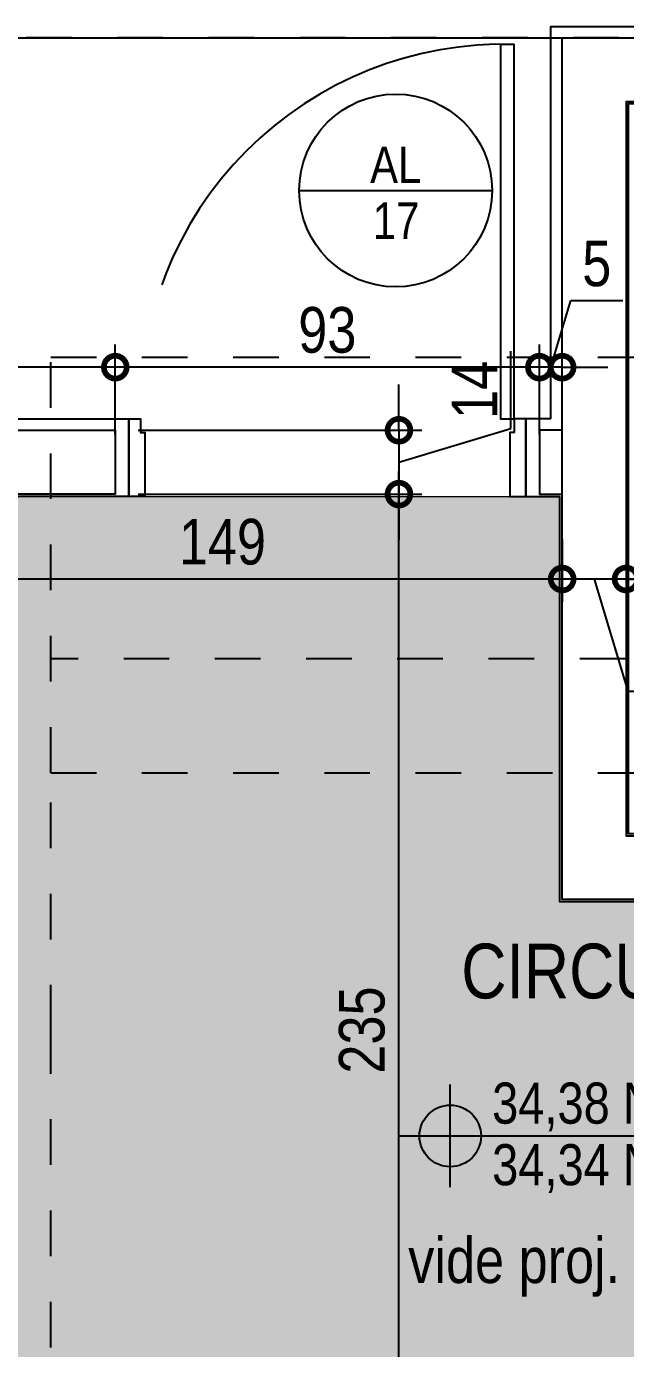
# Model space of a CAD drawing. Header units: metres. Extents: x -23 to 570, y -54 to 184.
# Drawn here: x -8.343 to -7.029, y 6.557 to 9.455 of the extents above; entities that cross this region are included whole.
import ezdxf
from ezdxf.enums import TextEntityAlignment as Align

# ---------------------------------------------------------------- set-up
doc = ezdxf.new("R2010")
doc.units = ezdxf.units.M
doc.header["$PDMODE"] = 35
doc.linetypes.add('DASHEDX2', pattern=[1.5, 1, -0.5])
doc.linetypes.add('PUC$0$DASHEDX2', pattern=[1.5, 1, -0.5])
for name, color, linetype in [('1', 232, 'DASHEDX2'), ('250', 8, 'Continuous'), ('ARQ-DIM', 2, 'Continuous'), ('ARQ-SIM', 1, 'Continuous'), ('ARQ-TXT', 2, 'Continuous'), ('PUC$0$ARQ-ALV ACAB', 4, 'Continuous'), ('PUC$0$ARQ-ALV OSSO', 5, 'Continuous'), ('PUC$0$ARQ-CAX @ 1', 1, 'Continuous'), ('PUC$0$ARQ-PRJ', 7, 'PUC$0$DASHEDX2')]:
    doc.layers.add(name, color=color, linetype=linetype)
doc.layers.add('PUC$0$ARQ-FORRO', color=9, linetype='Continuous', lineweight=5)
doc.styles.add('Adesa', font='ARIALN.TTF')
doc.dimstyles.new('ADESA 1-0050', dxfattribs={"dimtxt": 0.1, "dimasz": 0.1, "dimexe": 0.05, "dimexo": 0.05, "dimgap": 0.03, "dimtad": 1, "dimdec": 1, "dimlfac": 100, "dimzin": 12, "dimtxsty": 'Adesa', "dimblk": 'DOTSMALL', "dimcen": 1, "dimdle": 0.05, "dimclrd": 1, "dimclre": 1, "dimclrt": 256, "dimazin": 3, "dimtm": 1e-09, "dimtfac": 1, "dimtdec": 1, "dimtmove": 1, "dimatfit": 0, "dimldrblk": 'DOTSMALL', "dimfxl": 0.8, "dimtvp": 2, "dimtolj": 1, "dimtzin": 0, "dimarcsym": 0})

# ---------------------------------------------------------------- blocks, each defined once
blk = doc.blocks.new('_DotSmall')
at = {"color": 0, "linetype": 'ByBlock', "const_width": 0.5}
blk.add_lwpolyline([(-0.0625, 0, 1), (0.0625, 0, 1)], format="xyb", close=True, dxfattribs=at)
blk = doc.blocks.new('*D360')
at = {"layer": 'ARQ-DIM', "color": 1, "lineweight": -2, "transparency": 16777216}
for p, q in [((-7.1934, 8.7081), (-7.1496, 8.854)), ((-7.1496, 8.854), (-7.0353, 8.854)), ((-7.2184, 8.5613), (-7.2184, 8.7581)), ((-7.1684, 8.5613), (-7.1684, 8.7581)), ((-7.2184, 8.7081), (-7.3184, 8.7081)), ((-7.1684, 8.7081), (-7.2184, 8.7081)), ((-7.1684, 8.7081), (-7.2184, 8.7081)), ((-7.1684, 8.7081), (-7.0684, 8.7081))]:
    blk.add_line(p, q, dxfattribs=at)
at = {"layer": 'Defpoints', "color": 0, "transparency": 16777216}
for p in [(-7.2184, 8.7081), (-7.2184, 8.5113), (-7.1684, 8.5113)]:
    blk.add_point(p, dxfattribs=at)
at = {"layer": 'ARQ-DIM', "color": 1, "lineweight": -2, "transparency": 16777216, "xscale": 0.1, "yscale": 0.1, "zscale": 0.1}
blk.add_blockref('_DotSmall', (-7.2184, 8.7081), dxfattribs=at)
at = {"layer": 'ARQ-DIM', "color": 1, "lineweight": -2, "transparency": 16777216, "xscale": 0.1, "yscale": 0.1, "zscale": 0.1, "rotation": 180}
blk.add_blockref('_DotSmall', (-7.1684, 8.7081), dxfattribs=at)
at = {"layer": 'ARQ-DIM', "transparency": 16777216, "insert": (-7.0925, 8.9349), "char_height": 0.1, "attachment_point": 5, "style": 'Adesa'}
blk.add_mtext('\\A1;5', dxfattribs=at)
blk = doc.blocks.new('*D361')
at = {"layer": 'ARQ-DIM', "color": 1, "lineweight": -2, "transparency": 16777216}
for p, q in [((-8.1484, 8.5613), (-8.1484, 8.7581)), ((-7.2184, 8.5613), (-7.2184, 8.7581)), ((-7.1684, 8.7081), (-8.1984, 8.7081))]:
    blk.add_line(p, q, dxfattribs=at)
at = {"layer": 'Defpoints', "color": 0, "transparency": 16777216}
for p in [(-8.1484, 8.7081), (-8.1484, 8.5113, 0), (-7.2184, 8.5113)]:
    blk.add_point(p, dxfattribs=at)
at = {"layer": 'ARQ-DIM', "color": 1, "lineweight": -2, "transparency": 16777216, "xscale": 0.1, "yscale": 0.1, "zscale": 0.1, "rotation": 180}
blk.add_blockref('_DotSmall', (-8.1484, 8.7081), dxfattribs=at)
at = {"layer": 'ARQ-DIM', "color": 1, "lineweight": -2, "transparency": 16777216, "xscale": 0.1, "yscale": 0.1, "zscale": 0.1}
blk.add_blockref('_DotSmall', (-7.2184, 8.7081), dxfattribs=at)
at = {"layer": 'ARQ-DIM', "transparency": 16777216, "insert": (-7.6834, 8.7892), "char_height": 0.1, "attachment_point": 5, "style": 'Adesa'}
blk.add_mtext('\\A1;93', dxfattribs=at)
blk = doc.blocks.new('*D362')
at = {"layer": 'ARQ-DIM', "color": 1, "lineweight": -2, "transparency": 16777216}
for p, q in [((-10.03, 8.5999), (-10.03, 8.7581)), ((-8.1484, 8.5613), (-8.1484, 8.7581)), ((-8.0984, 8.7081), (-10.08, 8.7081))]:
    blk.add_line(p, q, dxfattribs=at)
at = {"layer": 'Defpoints', "color": 0, "transparency": 16777216}
for p in [(-10.03, 8.7081), (-10.03, 8.5499, 0), (-8.1484, 8.5113, 0)]:
    blk.add_point(p, dxfattribs=at)
at = {"layer": 'ARQ-DIM', "color": 1, "lineweight": -2, "transparency": 16777216, "xscale": 0.1, "yscale": 0.1, "zscale": 0.1, "rotation": 180}
blk.add_blockref('_DotSmall', (-10.03, 8.7081), dxfattribs=at)
at = {"layer": 'ARQ-DIM', "color": 1, "lineweight": -2, "transparency": 16777216, "xscale": 0.1, "yscale": 0.1, "zscale": 0.1}
blk.add_blockref('_DotSmall', (-8.1484, 8.7081), dxfattribs=at)
at = {"layer": 'ARQ-DIM', "transparency": 16777216, "insert": (-9.0892, 8.7892), "char_height": 0.1, "attachment_point": 5, "style": 'Adesa'}
blk.add_mtext('\\A1;188', dxfattribs=at)
blk = doc.blocks.new('*D383')
at = {"layer": 'ARQ-DIM', "color": 1, "lineweight": -2, "transparency": 16777216}
for p, q in [((-7.5263, 6.0312), (-7.5263, 8.4799)), ((-7.7373, 8.4299), (-7.4763, 8.4299)), ((-7.6084, 6.0812), (-7.4763, 6.0812))]:
    blk.add_line(p, q, dxfattribs=at)
at = {"layer": 'Defpoints', "color": 0, "transparency": 16777216}
for p in [(-7.7873, 8.4299, 0), (-7.5263, 8.4299), (-7.6584, 6.0812, 0)]:
    blk.add_point(p, dxfattribs=at)
at = {"layer": 'ARQ-DIM', "color": 1, "lineweight": -2, "transparency": 16777216, "xscale": 0.1, "yscale": 0.1, "zscale": 0.1}
for p, rotation in [((-7.5263, 8.4299), 90), ((-7.5263, 6.0812), 270)]:
    blk.add_blockref('_DotSmall', p, dxfattribs=dict(at, rotation=rotation))
at = {"layer": 'ARQ-DIM', "transparency": 16777216, "insert": (-7.6073, 7.2555), "char_height": 0.1, "attachment_point": 5, "rotation": 90, "style": 'Adesa'}
blk.add_mtext('\\A1;235', dxfattribs=at)
blk = doc.blocks.new('*D384')
at = {"layer": 'ARQ-DIM', "color": 1, "lineweight": -2, "transparency": 16777216}
for p, q in [((-7.2807, 8.5736), (-7.2807, 8.743)), ((-7.5263, 8.5699), (-7.5263, 8.6699)), ((-8.0984, 8.5699), (-7.4763, 8.5699)), ((-7.5263, 8.4999), (-7.2807, 8.5736)), ((-7.5263, 8.5699), (-7.5263, 8.4299)), ((-7.5263, 8.5699), (-7.5263, 8.4299)), ((-8.0984, 8.4299), (-7.4763, 8.4299)), ((-7.5263, 8.4299), (-7.5263, 8.3299))]:
    blk.add_line(p, q, dxfattribs=at)
at = {"layer": 'Defpoints', "color": 0, "transparency": 16777216}
for p in [(-8.1484, 8.5699, 0), (-8.1484, 8.4299, 0), (-7.5263, 8.4299)]:
    blk.add_point(p, dxfattribs=at)
at = {"layer": 'ARQ-DIM', "color": 1, "lineweight": -2, "transparency": 16777216, "xscale": 0.1, "yscale": 0.1, "zscale": 0.1}
for p, rotation in [((-7.5263, 8.5699), 270), ((-7.5263, 8.4299), 90)]:
    blk.add_blockref('_DotSmall', p, dxfattribs=dict(at, rotation=rotation))
at = {"layer": 'ARQ-DIM', "transparency": 16777216, "insert": (-7.3609, 8.6583), "char_height": 0.1, "attachment_point": 5, "rotation": 90, "style": 'Adesa'}
blk.add_mtext('\\A1;14', dxfattribs=at)
blk = doc.blocks.new('*D387')
at = {"layer": 'ARQ-DIM', "color": 1, "lineweight": -2, "transparency": 16777216}
for p, q in [((-7.0284, 8.3309), (-7.0284, 8.1939)), ((-5.01, 8.3212), (-5.01, 8.1939)), ((-4.96, 8.2439), (-7.0784, 8.2439))]:
    blk.add_line(p, q, dxfattribs=at)
at = {"layer": 'Defpoints', "color": 0, "transparency": 16777216}
for p in [(-7.0284, 8.3809, 0), (-5.01, 8.3712, 0), (-7.0284, 8.2439)]:
    blk.add_point(p, dxfattribs=at)
at = {"layer": 'ARQ-DIM', "color": 1, "lineweight": -2, "transparency": 16777216, "xscale": 0.1, "yscale": 0.1, "zscale": 0.1, "rotation": 180}
blk.add_blockref('_DotSmall', (-7.0284, 8.2439), dxfattribs=at)
at = {"layer": 'ARQ-DIM', "color": 1, "lineweight": -2, "transparency": 16777216, "xscale": 0.1, "yscale": 0.1, "zscale": 0.1}
blk.add_blockref('_DotSmall', (-5.01, 8.2439), dxfattribs=at)
at = {"layer": 'ARQ-DIM', "transparency": 16777216, "insert": (-6.0192, 8.325), "char_height": 0.1, "attachment_point": 5, "style": 'Adesa'}
blk.add_mtext('\\A1;202', dxfattribs=at)
blk = doc.blocks.new('*D389')
at = {"layer": 'ARQ-DIM', "color": 1, "lineweight": -2, "transparency": 16777216}
for p, q in [((-7.1684, 8.3309), (-7.1684, 8.1939)), ((-7.0284, 8.3309), (-7.0284, 8.1939)), ((-7.1684, 8.2439), (-7.2684, 8.2439)), ((-7.0284, 8.2439), (-7.1684, 8.2439)), ((-7.0284, 8.2439), (-7.1684, 8.2439)), ((-7.0984, 8.2439), (-7.0247, 7.9983)), ((-7.0284, 8.2439), (-6.9284, 8.2439)), ((-7.0247, 7.9983), (-6.8552, 7.9983))]:
    blk.add_line(p, q, dxfattribs=at)
at = {"layer": 'Defpoints', "color": 0, "transparency": 16777216}
for p in [(-7.1684, 8.3809, 0), (-7.0284, 8.3809, 0), (-7.1684, 8.2439)]:
    blk.add_point(p, dxfattribs=at)
at = {"layer": 'ARQ-DIM', "color": 1, "lineweight": -2, "transparency": 16777216, "xscale": 0.1, "yscale": 0.1, "zscale": 0.1}
blk.add_blockref('_DotSmall', (-7.1684, 8.2439), dxfattribs=at)
at = {"layer": 'ARQ-DIM', "color": 1, "lineweight": -2, "transparency": 16777216, "xscale": 0.1, "yscale": 0.1, "zscale": 0.1, "rotation": 180}
blk.add_blockref('_DotSmall', (-7.0284, 8.2439), dxfattribs=at)
at = {"layer": 'ARQ-DIM', "transparency": 16777216, "insert": (-6.94, 8.0785), "char_height": 0.1, "attachment_point": 5, "style": 'Adesa'}
blk.add_mtext('\\A1;14', dxfattribs=at)
blk = doc.blocks.new('*D396')
at = {"layer": 'ARQ-DIM', "color": 1, "lineweight": -2, "transparency": 16777216}
for p, q in [((-8.6584, 8.3213), (-8.6584, 8.1939)), ((-7.1684, 8.3309), (-7.1684, 8.1939)), ((-7.1184, 8.2439), (-8.7084, 8.2439))]:
    blk.add_line(p, q, dxfattribs=at)
at = {"layer": 'Defpoints', "color": 0, "transparency": 16777216}
for p in [(-7.1684, 8.3809, 0), (-8.6584, 8.3713, 0), (-8.6584, 8.2439)]:
    blk.add_point(p, dxfattribs=at)
at = {"layer": 'ARQ-DIM', "color": 1, "lineweight": -2, "transparency": 16777216, "xscale": 0.1, "yscale": 0.1, "zscale": 0.1, "rotation": 180}
blk.add_blockref('_DotSmall', (-8.6584, 8.2439), dxfattribs=at)
at = {"layer": 'ARQ-DIM', "color": 1, "lineweight": -2, "transparency": 16777216, "xscale": 0.1, "yscale": 0.1, "zscale": 0.1}
blk.add_blockref('_DotSmall', (-7.1684, 8.2439), dxfattribs=at)
at = {"layer": 'ARQ-DIM', "transparency": 16777216, "insert": (-7.9134, 8.325), "char_height": 0.1, "attachment_point": 5, "style": 'Adesa'}
blk.add_mtext('\\A1;149', dxfattribs=at)
blk = doc.blocks.new('NipAcOs')
at = {"layer": 'ARQ-SIM'}
h = blk.add_hatch(color=256, dxfattribs=at)
h.dxf.hatch_style = 1
h.paths.add_polyline_path([(0, 0.15, 0.414214), (-0.15, 0), (0, 0)])
h.paths.add_polyline_path([(0.15, 0), (0, 0), (0, -0.15, 0.414214)])
for p, q in [((0, -0.25), (0, 0.25)), ((-0.25, 0), (0.15, 0)), ((0.15, 0), (1.5834, 0))]:
    blk.add_line(p, q, dxfattribs=at)
blk.add_circle((0, 0), 0.15, dxfattribs=at)
at = {"style": 'Adesa'}
for p in [(0.204, 0.06), (0.204, -0.24)]:
    blk.add_attdef('000,00', p, '', height=0.2, dxfattribs=at)
blk = doc.blocks.new('TIPO COTA$0$Chamada_planta')
at = {"layer": 'ARQ-SIM'}
blk.add_line((-1.409, 0), (1.409, 0), dxfattribs=at)
blk.add_circle((0, 0), 1.409, dxfattribs=at)
at = {"layer": 'ARQ-SIM', "color": 2, "style": 'Adesa'}
for tag, p in [('NUMERO', (0, 0.234)), ('C.D.', (0, -0.272))]:
    blk.add_attdef(tag, text='', height=0.5, dxfattribs=at).set_placement(p, align=Align.MIDDLE_CENTER)
blk = doc.blocks.new('*U2436')
for points in [[(0, 0), (0, 0.8204), (-0.03, 0.8204), (-0.03, 0)], [(0.025, 0), (0, 0), (0, -0.03), (-0.01, -0.03), (-0.01, -0.17), (0.025, -0.17), (0.025, 0)], [(-0.845, 0), (-0.82, 0), (-0.82, -0.03), (-0.81, -0.03), (-0.81, -0.17), (-0.845, -0.17), (-0.845, 0)]]:
    blk.add_lwpolyline(points, close=True)
at = {"layer": 'PUC$0$ARQ-PRJ'}
blk.add_arc((-0.0237, 0.0242), 0.7967, 88.2987, 181.7401, dxfattribs=at)
blk = doc.blocks.new('PUC$0$forro area comum')
at = {"layer": 'PUC$0$ARQ-FORRO'}
h = blk.add_hatch(color=256, dxfattribs=at)
h.dxf.hatch_style = 1
h.paths.add_polyline_path([(-8.6575, 6.0862), (-8.6534, 8.4249), (-7.1734, 8.4249), (-7.1734, 7.5362), (-5.015, 7.5362), (-5.0192, 6.0862)])
at = {"layer": 'PUC$0$ARQ-FORRO', "elevation": 0}
blk.add_lwpolyline([(-8.6575, 6.0862), (-8.6534, 8.4249), (-7.1734, 8.4249), (-7.1734, 7.5362), (-5.015, 7.5362), (-5.0192, 6.0862)], close=True, dxfattribs=at)
blk = doc.blocks.new('PUC')
at = {"layer": 'PUC$0$ARQ-ALV ACAB', "elevation": 0}
for points in [[(-7.1934, 8.5949), (-7.1934, 9.4548), (-4.635, 9.4548)], [(-5.015, 7.5362), (-5.115, 7.5362), (-5.115, 7.6862), (-5.015, 7.6862), (-5.015, 9.2849), (-7.0234, 9.2849), (-7.0234, 7.6862), (-5.985, 7.6862), (-5.985, 7.5362), (-7.1734, 7.5362), (-7.1734, 8.4249)], [(-10.0051, 8.5949), (-8.1184, 8.5949), (-8.1184, 8.4249), (-8.6534, 8.4249), (-8.6533, 6.0862), (-7.6334, 6.0862)], [(-7.1934, 8.5949), (-7.2484, 8.5949), (-7.2484, 8.4249), (-7.1734, 8.4249)]]:
    blk.add_lwpolyline(points, dxfattribs=at)
at = {"layer": 'PUC$0$ARQ-ALV OSSO', "elevation": 0}
for points in [[(-5.01, 7.5412), (-5.11, 7.5412), (-5.11, 7.6812), (-5.01, 7.6812), (-5.01, 9.2899), (-7.0284, 9.2899), (-7.0284, 7.6812), (-5.99, 7.6812), (-5.99, 7.5412), (-7.1684, 7.5412), (-7.1684, 9.4299), (-5.01, 9.4299)], [(-7.1684, 8.5699), (-7.2184, 8.5699), (-7.2184, 8.4299), (-7.1684, 8.4299)]]:
    blk.add_lwpolyline(points, dxfattribs=at)
at = {"layer": 'PUC$0$ARQ-ALV OSSO'}
blk.add_lwpolyline([(-10.0381, 8.5699), (-8.1484, 8.5699), (-8.1484, 8.4299), (-8.6584, 8.4299)], dxfattribs=at)
at = {"layer": 'PUC$0$ARQ-CAX @ 1'}
blk.add_blockref('*U2436', (-7.2734, 8.5949, 0), dxfattribs=at)
at = {"layer": 'PUC$0$ARQ-FORRO'}
blk.add_blockref('PUC$0$forro area comum', (0, 0), dxfattribs=at)
blk = doc.blocks.new('est-lo-07-6sb-r00')
at = {"layer": '1'}
for points in [[(-584.377112, 942.98646), (-845.375953, 942.98646)], [(-828.988871, 872.98646), (-602.98997, 872.98646)], [(-828.988871, 781.923959), (-828.988871, 872.98646)], [(-602.98997, 806.923989), (-828.988871, 806.923989)], [(-828.988871, 781.924311), (-602.98997, 781.924311)], [(-828.988871, 725.426703), (-828.988871, 781.923959)], [(-828.988871, 475.98646), (-828.988871, 725.426703)]]:
    blk.add_lwpolyline(points, dxfattribs=at)
at = {"layer": '250'}
blk.add_line((-1002.999721, 942.98646), (-591.98997, 942.98646), dxfattribs=at)

msp = doc.modelspace()

# ---------------------------------------------------------------- block references
msp.add_blockref('PUC', (0, 0))
at = {"linetype": 'Continuous', "xscale": 0.01, "yscale": 0.01, "zscale": 0.01}
msp.add_blockref('est-lo-07-6sb-r00', (0, 0), dxfattribs=at)
at = {"layer": 'ARQ-SIM'}
ref = msp.add_blockref('TIPO COTA$0$Chamada_planta', (-7.5335, 9.0953), dxfattribs=dict(at, xscale=0.15, yscale=0.15, zscale=0.15))
ref.add_attrib('NUMERO', 'AL', dxfattribs={"color": 2, "height": 0.08, "style": 'Adesa'}).set_placement((-7.5335, 9.1516), align=Align.MIDDLE_CENTER)
ref.add_attrib('C.D.', '17', dxfattribs={"color": 2, "height": 0.08, "style": 'Adesa'}).set_placement((-7.5327, 9.0292), align=Align.MIDDLE_CENTER)
ref = msp.add_blockref('NipAcOs', (-7.4138, 7.0234), dxfattribs=dict(at, xscale=0.45, yscale=0.45, zscale=0.45))
ref.add_attrib('000,00', '34,34 NO', (-7.322, 6.9154), dxfattribs={"layer": '0', "color": 2, "height": 0.09, "style": 'Adesa'})
ref.add_attrib('000,00', '34,38 NA', (-7.322, 7.0504), dxfattribs={"layer": '0', "color": 2, "height": 0.09, "style": 'Adesa'})

# ---------------------------------------------------------------- texts
at = {"layer": 'ARQ-TXT', "style": 'Adesa'}
for s, height, p in [('CIRCULAÇÃO', 0.12, (-6.9392, 7.3829, 0)), ('vide proj. específico', 0.1, (-6.9997, 6.7395, 0))]:
    msp.add_text(s, height=height, dxfattribs=at).set_placement(p, align=Align.MIDDLE)

# ---------------------------------------------------------------- dimensions: what is measured, and where the dimension line sits
at = {"layer": 'ARQ-DIM'}
for base, p1, p2, angle, picture, middle in [((-7.2184, 8.7081), (-7.1684, 8.5113), (-7.2184, 8.5113), 180, '*D360', (-7.1196, 8.9349)), ((-8.1484, 8.7081), (-7.2184, 8.5113), (-8.1484, 8.5113, 0), 180, '*D361', (-7.6834, 8.7892)), ((-7.5263, 8.4299, 0), (-8.1484, 8.5699), (-8.1484, 8.4299), 270, '*D384', (-7.3609, 8.6036, 0)), ((-8.6584, 8.2439), (-7.1684, 8.3809, 0), (-8.6584, 8.3713, 0), 180, '*D396', (-7.9134, 8.325)), ((-7.1684, 8.2439), (-7.0284, 8.3809, 0), (-7.1684, 8.3809, 0), 180, '*D389', (-6.9947, 8.0785))]:
    dim = msp.add_linear_dim(base=base, p1=p1, p2=p2, angle=angle, dimstyle='ADESA 1-0050', dxfattribs=at)
    dim.commit()
    dim.dimension.update_dxf_attribs({"geometry": picture, "text_midpoint": middle})
for base, p1, p2, angle, picture, middle in [((-10.03, 8.7081), (-8.1484, 8.5113, 0), (-10.03, 8.5499, 0), 180, '*D362', (-9.0892, 8.7892)), ((-7.5263, 8.4299), (-7.6584, 6.0812, 0), (-7.7873, 8.4299, 0), 270, '*D383', (-7.6073, 7.2555)), ((-7.0284, 8.2439), (-5.01, 8.3712, 0), (-7.0284, 8.3809, 0), 180, '*D387', (-6.0192, 8.325))]:
    dim = msp.add_linear_dim(base=base, p1=p1, p2=p2, angle=angle, dimstyle='ADESA 1-0050', override={"dimdec": 0}, dxfattribs=at)
    dim.commit()
    dim.dimension.update_dxf_attribs({"geometry": picture, "text_midpoint": middle})

doc.saveas('drawing.dxf')
